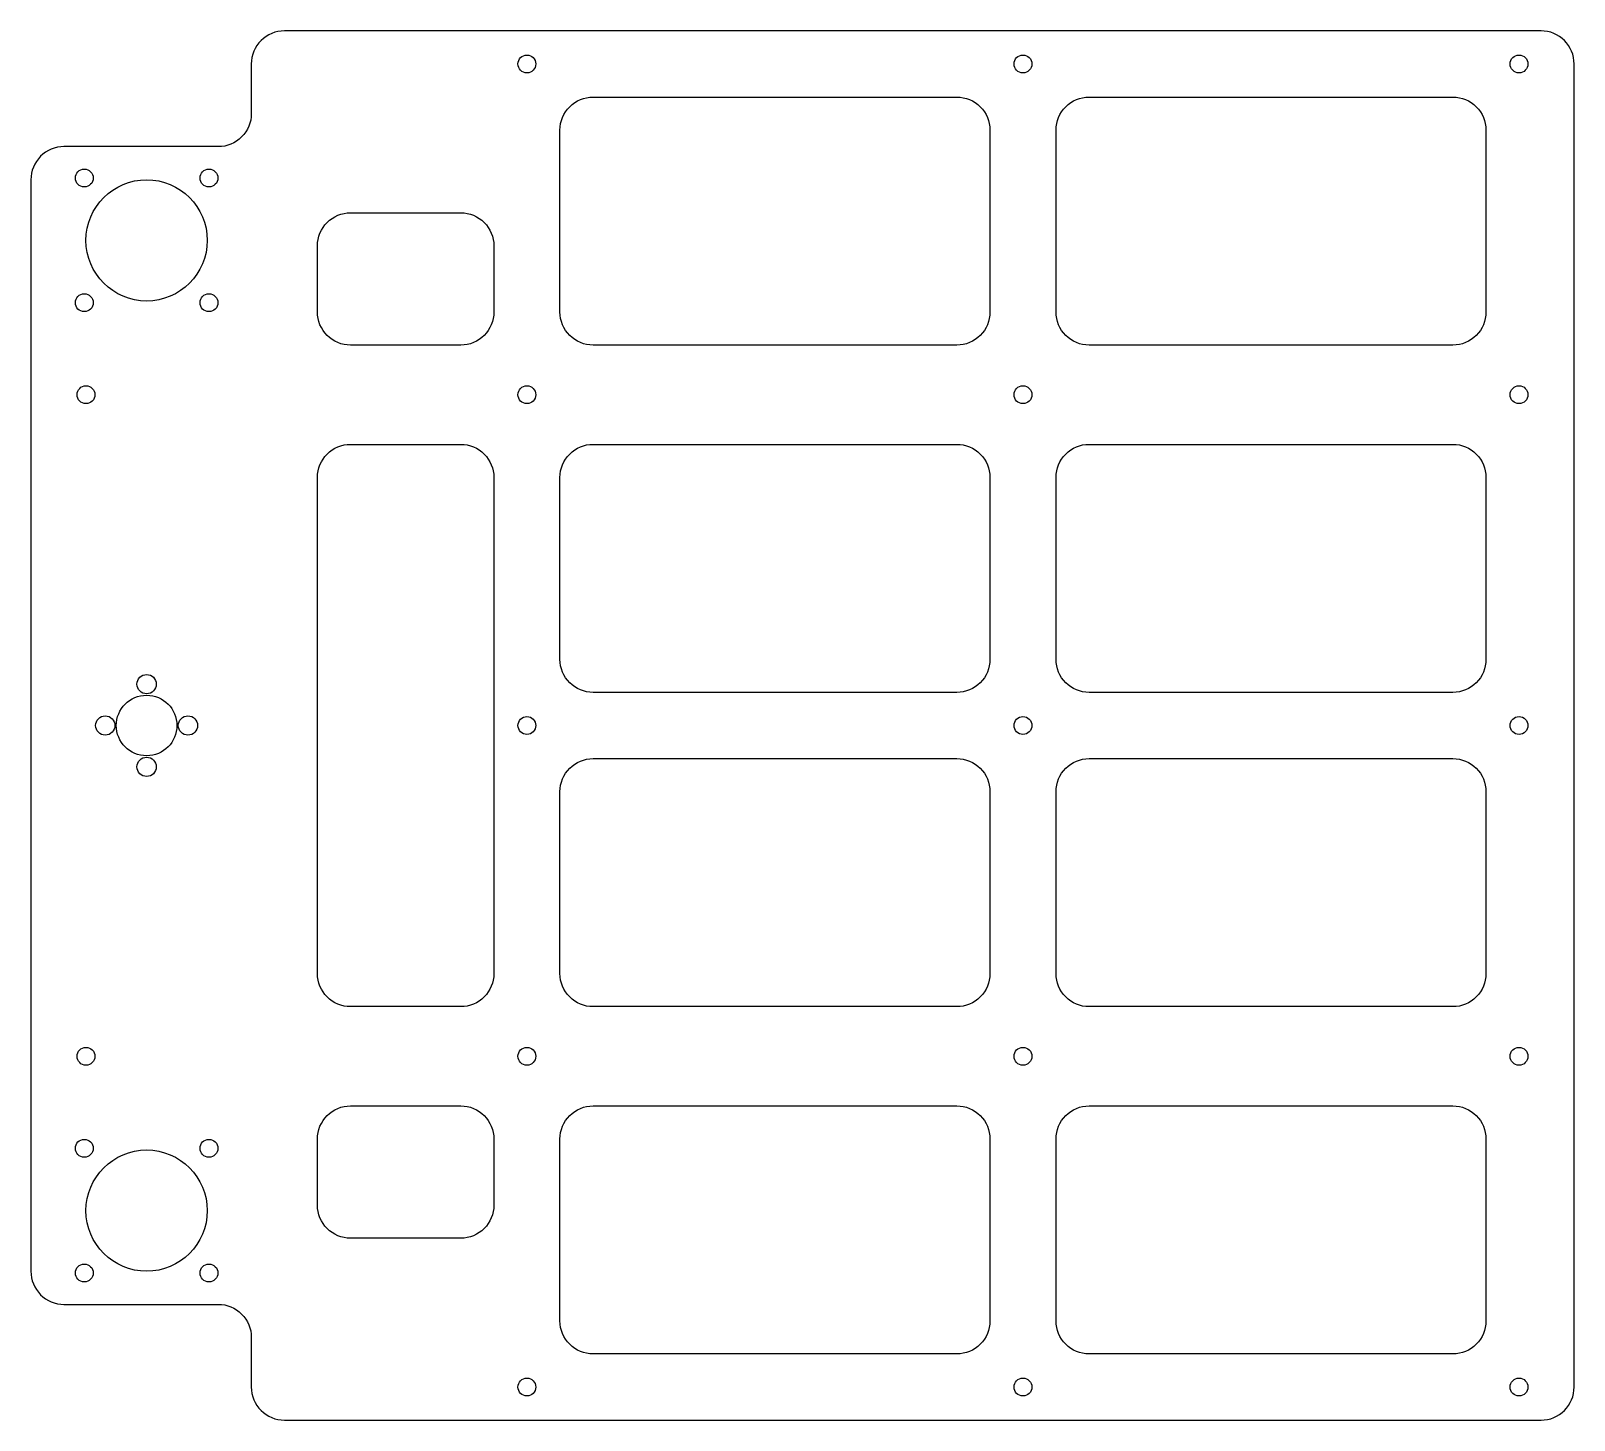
# Model space of a CAD drawing. Header units: millimetres. Extents: x -280 to 0, y 14 to 266.
import ezdxf

# ---------------------------------------------------------------- set-up
doc = ezdxf.new("R2010")
doc.units = ezdxf.units.MM

msp = doc.modelspace()

# ---------------------------------------------------------------- linework, layer by layer
for points in [[(-240, 20, 0.414214), (-234, 14), (-6, 14, 0.414214), (0, 20), (0, 260, 0.414214), (-6, 266), (-234, 266, 0.414214), (-240, 260), (-240, 251, -0.414214), (-246, 245), (-274, 245, 0.414214), (-280, 239), (-280, 41, 0.414214), (-274, 35), (-246, 35, -0.414214), (-240, 29)], [(-184, 215), (-184, 248, -0.414214), (-178, 254), (-112, 254, -0.414214), (-106, 248), (-106, 215, -0.414214), (-112, 209), (-178, 209, -0.414214)], [(-22, 209), (-88, 209, -0.414214), (-94, 215), (-94, 248, -0.414214), (-88, 254), (-22, 254, -0.414214), (-16, 248), (-16, 215, -0.414214)], [(-228, 215), (-228, 227, -0.414214), (-222, 233), (-202, 233, -0.414214), (-196, 227), (-196, 215, -0.414214), (-202, 209), (-222, 209, -0.414214)], [(-222, 191), (-202, 191, -0.414214), (-196, 185), (-196, 95, -0.414214), (-202, 89), (-222, 89, -0.414214), (-228, 95), (-228, 185, -0.414214)], [(-178, 191), (-112, 191, -0.414214), (-106, 185), (-106, 152, -0.414214), (-112, 146), (-178, 146, -0.414214), (-184, 152), (-184, 185, -0.414214)], [(-16, 185), (-16, 152, -0.414214), (-22, 146), (-88, 146, -0.414214), (-94, 152), (-94, 185, -0.414214), (-88, 191), (-22, 191, -0.414214)], [(-184, 95), (-184, 128, -0.414214), (-178, 134), (-112, 134, -0.414214), (-106, 128), (-106, 95, -0.414214), (-112, 89), (-178, 89, -0.414214)], [(-22, 89), (-88, 89, -0.414214), (-94, 95), (-94, 128, -0.414214), (-88, 134), (-22, 134, -0.414214), (-16, 128), (-16, 95, -0.414214)], [(-222, 71), (-202, 71, -0.414214), (-196, 65), (-196, 53, -0.414214), (-202, 47), (-222, 47, -0.414214), (-228, 53), (-228, 65, -0.414214)], [(-178, 71), (-112, 71, -0.414214), (-106, 65), (-106, 32, -0.414214), (-112, 26), (-178, 26, -0.414214), (-184, 32), (-184, 65, -0.414214)], [(-16, 65), (-16, 32, -0.414214), (-22, 26), (-88, 26, -0.414214), (-94, 32), (-94, 65, -0.414214), (-88, 71), (-22, 71, -0.414214)]]:
    msp.add_lwpolyline(points, format="xyb", close=True)
for centre, radius in [((-190, 260), 1.62), ((-100, 260), 1.62), ((-10, 260), 1.62), ((-270.31, 239.31), 1.62), ((-247.69, 239.31), 1.62), ((-259, 228), 11), ((-270.31, 216.69), 1.62), ((-247.69, 216.69), 1.62), ((-270, 200), 1.62), ((-190, 200), 1.62), ((-100, 200), 1.62), ((-10, 200), 1.62), ((-259, 147.5), 1.75), ((-259, 140), 5.5), ((-266.5, 140), 1.75), ((-251.5, 140), 1.75), ((-190, 140), 1.62), ((-100, 140), 1.62), ((-10, 140), 1.62), ((-259, 132.5), 1.75), ((-270, 80), 1.62), ((-190, 80), 1.62), ((-100, 80), 1.62), ((-10, 80), 1.62), ((-270.31, 63.31), 1.62), ((-247.69, 63.31), 1.62), ((-259, 52), 11), ((-270.31, 40.69), 1.62), ((-247.69, 40.69), 1.62), ((-190, 20), 1.62), ((-100, 20), 1.62), ((-10, 20), 1.62)]:
    msp.add_circle(centre, radius)

doc.saveas('drawing.dxf')
